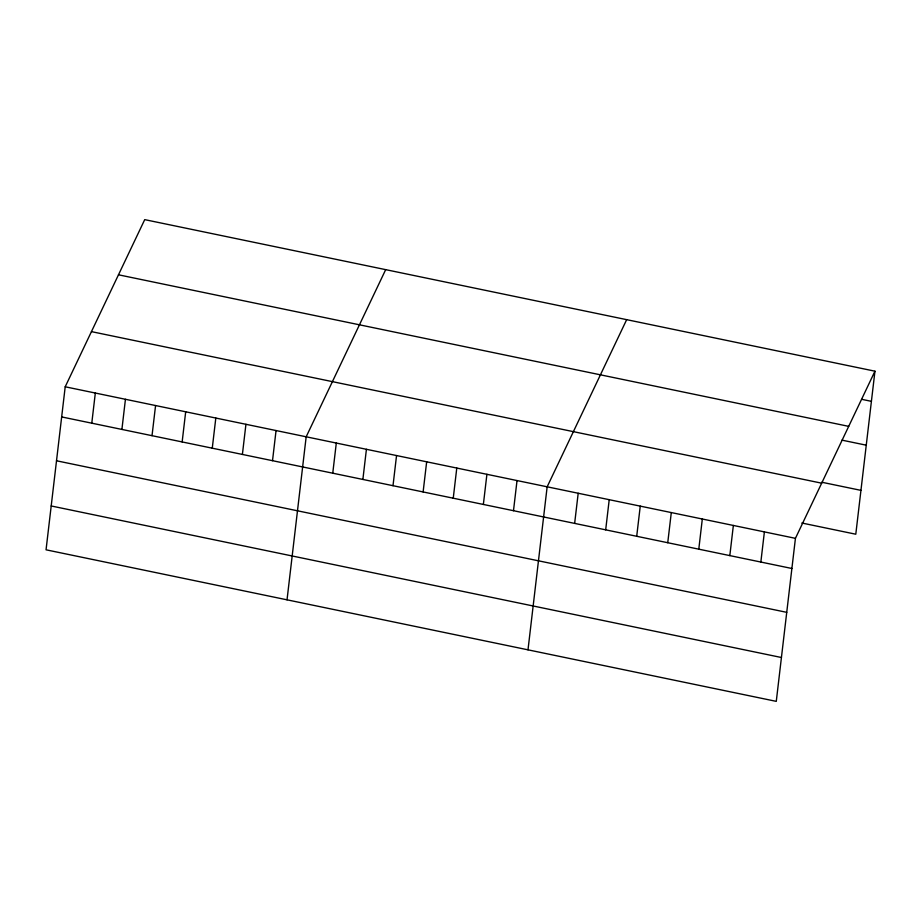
<?xml version="1.0" encoding="UTF-8"?>
<svg xmlns="http://www.w3.org/2000/svg" width="921" height="921" viewBox="0 0 921 921"><rect width="100%" height="100%" fill="white"/><g stroke="black" fill="none" stroke-linecap="round" stroke-linejoin="round"><path stroke-width="1.38" d="M65.207 386.785L46.05 549.814L776.276 701.365L795.433 538.336L874.95 371.186L144.724 219.635L65.207 386.785L795.433 538.336M91.778 423.176L95.324 393.037M121.906 429.428L125.44 399.288M152.023 435.679L155.568 405.539M182.151 441.93L185.685 411.791M212.267 448.182L215.813 418.042M242.396 454.433L245.93 424.293M272.512 460.684L276.058 430.544M287.03 599.824L306.175 436.796L385.692 269.646M332.757 473.187L336.303 443.047M362.874 479.45L366.42 449.298M393.002 485.701L396.548 455.55M423.119 491.952L426.665 461.801M453.247 498.203L456.781 468.052M483.364 504.455L486.91 474.303M513.492 510.706L517.026 480.555M527.998 649.835L547.155 486.806L626.671 319.668M574.646 523.393L578.192 493.253M605.684 529.84L609.218 499.689M636.71 536.275L640.256 506.136M667.748 542.722L671.294 512.571M698.786 549.158L702.32 519.007M729.823 555.605L733.358 525.454M760.85 562.04L764.395 531.889M874.95 371.186L855.793 534.215L801.823 523.013M861.964 399.38L871.404 401.337M118.475 274.792L848.713 426.354M841.967 440.146L866.258 445.188M821.82 482.247L860.951 490.363M91.444 331.629L821.67 483.18M61.661 416.925L791.887 568.487M56.503 460.776L786.741 612.338M51.196 505.963L781.434 657.513"/></g></svg>
